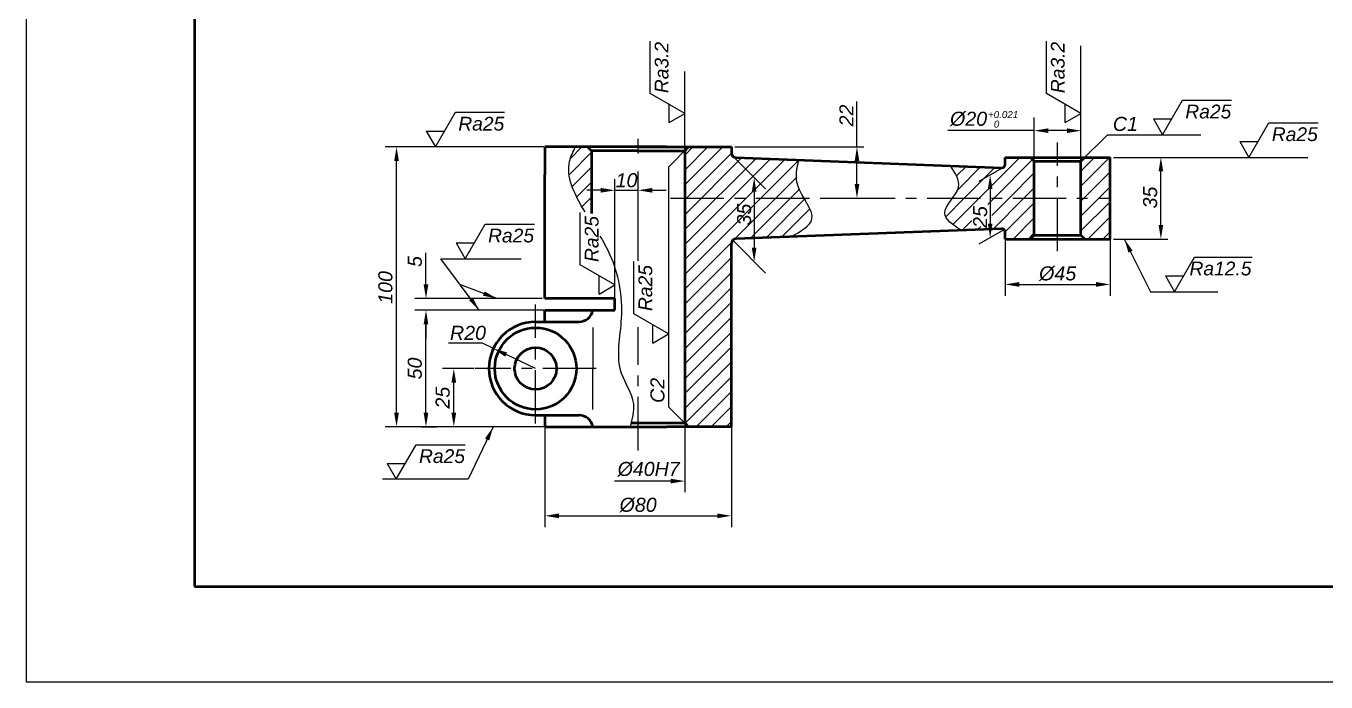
# Model space of a CAD drawing. Header units: millimetres. Extents: x 769 to 2439, y 381 to 1643.
# Drawn here: x 2067.2 to 2298.7, y 720.8 to 837.5 of the extents above; entities that cross this region are included whole.
import ezdxf
from ezdxf.enums import TextEntityAlignment as Align

# ---------------------------------------------------------------- set-up
doc = ezdxf.new("R2010")
doc.units = ezdxf.units.MM
doc.linetypes.add('CENTER', pattern=[50.8, 31.75, -6.35, 6.35, -6.35])
for name, color, linetype in [('7标注层', 7, 'Continuous'), ('ST尺寸', 7, 'Continuous'), ('中心线', 250, 'CENTER'), ('答案细实线', 7, 'Continuous'), ('细实线', 7, 'Continuous')]:
    doc.layers.add(name, color=color, linetype=linetype)
doc.layers.add('粗实线', color=7, linetype='Continuous', lineweight=50)
doc.styles.add('DIM', font='ariali.ttf')
doc.styles.add('样式 1', font='ariali.ttf')
doc.styles.add('汉字', font='gbenor.shx', dxfattribs={"height": 5, "bigfont": 'gbcbig.shx'})
doc.dimstyles.new('ISO-25', dxfattribs={"dimtxt": 2.5, "dimasz": 2.5, "dimexe": 1.25, "dimexo": 0.625, "dimtad": 1, "dimdec": 0, "dimtxsty": '样式 1', "dimcen": 2.5, "dimadec": 0, "dimazin": 0, "dimtfac": 1, "dimtdec": 0, "dimtmove": 0, "dimatfit": 3, "dimfxl": 0, "dimarcsym": 0})
doc.dimstyles.new('PC', dxfattribs={"dimtxt": 2.5, "dimasz": 2.5, "dimexe": 2, "dimexo": 0.0625, "dimgap": 0.5, "dimtad": 1, "dimdec": 0, "dimzin": 0, "dimdsep": 46, "dimtxsty": 'DIM', "dimcen": 0.09, "dimadec": 0, "dimazin": 0, "dimtol": 1, "dimtp": 0.021, "dimtm": 1e-09, "dimtfac": 0.5, "dimtdec": 3, "dimtofl": 0, "dimtmove": 0, "dimatfit": 3, "dimfxl": 0, "dimtolj": 1, "dimtzin": 0, "dimarcsym": 0})
doc.dimstyles.get("Standard").update_dxf_attribs({"dimtxt": 2.5, "dimasz": 2.5, "dimexe": 2, "dimexo": 0.0625, "dimgap": 0.5, "dimtad": 1, "dimdec": 0, "dimzin": 0, "dimdsep": 46, "dimtxsty": 'DIM', "dimcen": 0.09, "dimadec": 0, "dimazin": 0, "dimtfac": 1, "dimtdec": 0, "dimtofl": 0, "dimtmove": 0, "dimatfit": 3, "dimfxl": 0, "dimtolj": 1, "dimtzin": 0, "dimarcsym": 0})
doc.dimstyles.new('副本 (2) Standard水平', dxfattribs={"dimtxt": 2.5, "dimasz": 2.5, "dimexe": 2, "dimexo": 0.2, "dimgap": 0.7, "dimtad": 1, "dimtih": 1, "dimtoh": 1, "dimdec": 0, "dimlfac": 2, "dimzin": 0, "dimdsep": 46, "dimtxsty": '汉字', "dimcen": 0.09, "dimadec": 0, "dimazin": 0, "dimtfac": 1, "dimtdec": 0, "dimtofl": 0, "dimtmove": 0, "dimatfit": 0, "dimfxl": 0, "dimtolj": 1, "dimtzin": 0, "dimarcsym": 0})
doc.dimstyles.new('副本 Standard', dxfattribs={"dimtxt": 2.5, "dimasz": 2.5, "dimexe": 2, "dimexo": 0.2, "dimgap": 0.7, "dimtad": 1, "dimdec": 0, "dimlfac": 2, "dimzin": 0, "dimdsep": 46, "dimtxsty": '汉字', "dimcen": 0.09, "dimadec": 0, "dimazin": 0, "dimtfac": 1, "dimtdec": 0, "dimtofl": 0, "dimtmove": 0, "dimatfit": 0, "dimfxl": 0, "dimtolj": 1, "dimtzin": 0, "dimarcsym": 0})

# ---------------------------------------------------------------- blocks, each defined once
blk = doc.blocks.new('*D188')
at = {"layer": 'Defpoints', "color": 0, "transparency": 16777216}
for p in [(2260.26, 814.11), (2269.31, 814.11), (2260.26, 799.59)]:
    blk.add_point(p, dxfattribs=at)
at = {"layer": '细实线', "color": 0, "lineweight": -2, "transparency": 16777216}
for p, q in [((2260.89, 814.11), (2270.56, 814.11)), ((2269.31, 802.09), (2269.31, 811.61)), ((2260.89, 799.59), (2270.56, 799.59))]:
    blk.add_line(p, q, dxfattribs=at)
at = {"layer": '细实线', "color": 0, "transparency": 16777216}
for points in [[(2268.9, 811.61), (2269.73, 811.61), (2269.31, 814.11)], [(2268.9, 802.09), (2269.73, 802.09), (2269.31, 799.59)]]:
    blk.add_solid(points, dxfattribs=at)
at = {"layer": '细实线', "color": 0, "transparency": 16777216, "insert": (2267.41, 806.97), "char_height": 2.5, "attachment_point": 5, "rotation": 90, "style": 'DIM'}
blk.add_mtext('35', dxfattribs=at)
blk = doc.blocks.new('*D189')
at = {"layer": '7标注层', "color": 0, "lineweight": -2, "transparency": 16777216}
for p, q in [((2146.96, 776.55), (2141.4, 776.55)), ((2143.4, 768.68), (2143.4, 774.05)), ((2159.42, 766.18), (2141.4, 766.18))]:
    blk.add_line(p, q, dxfattribs=at)
at = {"layer": '7标注层', "color": 0, "transparency": 16777216}
for points in [[(2142.98, 774.05), (2143.81, 774.05), (2143.4, 776.55)], [(2142.98, 768.68), (2143.81, 768.68), (2143.4, 766.18)]]:
    blk.add_solid(points, dxfattribs=at)
at = {"layer": 'Defpoints', "color": 0, "transparency": 16777216}
for p in [(2143.4, 776.55), (2147.16, 776.55), (2159.62, 766.18)]:
    blk.add_point(p, dxfattribs=at)
at = {"layer": '7标注层', "color": 0, "transparency": 16777216, "insert": (2141.42, 771.36), "char_height": 2.5, "attachment_point": 5, "rotation": 90, "style": 'DIM'}
blk.add_mtext('\\A1;25', dxfattribs=at)
blk = doc.blocks.new('*D95')
at = {"layer": '7标注层', "color": 0, "lineweight": -2, "transparency": 16777216}
for p, q in [((2159.42, 815.98), (2131.2, 815.98)), ((2133.2, 768.68), (2133.2, 813.48)), ((2159.08, 766.18), (2131.2, 766.18))]:
    blk.add_line(p, q, dxfattribs=at)
at = {"layer": '7标注层', "color": 0, "transparency": 16777216}
for points in [[(2132.78, 813.48), (2133.61, 813.48), (2133.2, 815.98)], [(2132.78, 768.68), (2133.61, 768.68), (2133.2, 766.18)]]:
    blk.add_solid(points, dxfattribs=at)
at = {"layer": 'Defpoints', "color": 0, "transparency": 16777216}
for p in [(2133.2, 815.98), (2159.62, 815.98), (2159.28, 766.18)]:
    blk.add_point(p, dxfattribs=at)
at = {"layer": '7标注层', "color": 0, "transparency": 16777216, "insert": (2131.22, 790.97), "char_height": 2.5, "attachment_point": 5, "rotation": 90, "style": 'DIM'}
blk.add_mtext('\\A1;100', dxfattribs=at)
blk = doc.blocks.new('*D96')
at = {"layer": 'Defpoints', "color": 0, "transparency": 16777216}
for p in [(2192.82, 815.98), (2215.19, 815.98), (2209.53, 806.85)]:
    blk.add_point(p, dxfattribs=at)
at = {"layer": '细实线', "color": 0, "lineweight": -2, "transparency": 16777216}
for p, q in [((2215.19, 815.98), (2215.19, 824.05)), ((2193.45, 815.98), (2216.44, 815.98)), ((2215.19, 809.35), (2215.19, 813.48)), ((2210.16, 806.85), (2216.44, 806.85))]:
    blk.add_line(p, q, dxfattribs=at)
at = {"layer": '细实线', "color": 0, "transparency": 16777216}
for points in [[(2214.78, 813.48), (2215.61, 813.48), (2215.19, 815.98)], [(2214.78, 809.35), (2215.61, 809.35), (2215.19, 806.85)]]:
    blk.add_solid(points, dxfattribs=at)
at = {"layer": '细实线', "color": 0, "transparency": 16777216, "insert": (2213.31, 821.57), "char_height": 2.5, "attachment_point": 5, "rotation": 90, "style": 'DIM'}
blk.add_mtext('22', dxfattribs=at)
blk = doc.blocks.new('*D190')
at = {"layer": '7标注层', "color": 0, "lineweight": -2, "transparency": 16777216}
blk.add_line((2157.96, 776.55), (2152.72, 779.03), dxfattribs=at)
at = {"layer": '7标注层', "color": 0, "transparency": 16777216}
blk.add_solid([(2152.89, 779.41), (2152.54, 778.65), (2150.46, 780.1)], dxfattribs=at)
at = {"layer": 'Defpoints', "color": 0, "transparency": 16777216}
for p in [(2150.46, 780.1), (2157.96, 776.55)]:
    blk.add_point(p, dxfattribs=at)
at = {"layer": '7标注层', "color": 0, "transparency": 16777216, "insert": (2145.92, 782.88), "char_height": 2.5, "attachment_point": 5, "style": 'DIM'}
blk.add_mtext('\\A1;R20', dxfattribs=at)
blk = doc.blocks.new('*D191')
at = {"layer": '7标注层', "color": 0, "lineweight": -2, "transparency": 16777216}
for p, q in [((2159.42, 786.93), (2136.44, 786.93)), ((2138.44, 768.68), (2138.44, 784.43)), ((2137.7, 766.18), (2140.44, 766.18))]:
    blk.add_line(p, q, dxfattribs=at)
at = {"layer": '7标注层', "color": 0, "transparency": 16777216}
for points in [[(2138.02, 784.43), (2138.85, 784.43), (2138.44, 786.93)], [(2138.02, 768.68), (2138.85, 768.68), (2138.44, 766.18)]]:
    blk.add_solid(points, dxfattribs=at)
at = {"layer": 'Defpoints', "color": 0, "transparency": 16777216}
for p in [(2138.44, 786.93), (2159.62, 786.93), (2137.5, 766.18)]:
    blk.add_point(p, dxfattribs=at)
at = {"layer": '7标注层', "color": 0, "transparency": 16777216, "insert": (2136.46, 776.55), "char_height": 2.5, "attachment_point": 5, "rotation": 90, "style": 'DIM'}
blk.add_mtext('\\A1;50', dxfattribs=at)
blk = doc.blocks.new('*D192')
at = {"layer": '7标注层', "color": 0, "lineweight": -2, "transparency": 16777216}
for p, q in [((2138.44, 791.5), (2138.44, 797.16)), ((2150.87, 789), (2136.44, 789)), ((2159.42, 786.93), (2136.44, 786.93)), ((2138.44, 784.43), (2138.44, 781.93))]:
    blk.add_line(p, q, dxfattribs=at)
at = {"layer": '7标注层', "color": 0, "transparency": 16777216}
for points in [[(2138.02, 791.5), (2138.85, 791.5), (2138.44, 789)], [(2138.02, 784.43), (2138.85, 784.43), (2138.44, 786.93)]]:
    blk.add_solid(points, dxfattribs=at)
at = {"layer": 'Defpoints', "color": 0, "transparency": 16777216}
for p in [(2138.44, 789), (2151.07, 789), (2159.62, 786.93)]:
    blk.add_point(p, dxfattribs=at)
at = {"layer": '7标注层', "color": 0, "transparency": 16777216, "insert": (2136.47, 795.58), "char_height": 2.5, "attachment_point": 5, "rotation": 90, "style": 'DIM'}
blk.add_mtext('\\A1;5', dxfattribs=at)
blk = doc.blocks.new('*D97')
at = {"layer": 'Defpoints', "color": 0, "transparency": 16777216}
for p in [(2159.62, 766.18), (2192.82, 766.18), (2192.82, 750.34)]:
    blk.add_point(p, dxfattribs=at)
at = {"layer": 'ST尺寸', "color": 0, "lineweight": -2, "transparency": 16777216}
for p, q in [((2159.62, 766.11), (2159.62, 748.34)), ((2192.82, 766.11), (2192.82, 748.34)), ((2162.12, 750.34), (2190.32, 750.34))]:
    blk.add_line(p, q, dxfattribs=at)
at = {"layer": 'ST尺寸', "color": 0, "transparency": 16777216}
for points in [[(2162.12, 750.76), (2162.12, 749.92), (2159.62, 750.34)], [(2190.32, 750.76), (2190.32, 749.92), (2192.82, 750.34)]]:
    blk.add_solid(points, dxfattribs=at)
at = {"layer": 'ST尺寸', "color": 0, "transparency": 16777216, "insert": (2176.22, 752.26), "char_height": 2.5, "attachment_point": 5, "style": 'DIM'}
blk.add_mtext('\\A1;%%C80', dxfattribs=at)
blk = doc.blocks.new('*D203')
at = {"layer": 'Defpoints', "color": 0, "transparency": 16777216}
for p in [(2176.22, 808.26), (2176.22, 795.73), (2172.07, 789)]:
    blk.add_point(p, dxfattribs=at)
at = {"layer": '中心线', "color": 0, "lineweight": -2, "transparency": 16777216}
for p, q in [((2169.57, 808.26), (2167.07, 808.26)), ((2172.07, 789.06), (2172.07, 810.26)), ((2176.22, 795.79), (2176.22, 810.26)), ((2178.72, 808.26), (2181.22, 808.26))]:
    blk.add_line(p, q, dxfattribs=at)
at = {"layer": '中心线', "color": 0, "transparency": 16777216}
for points in [[(2169.57, 808.67), (2169.57, 807.84), (2172.07, 808.26)], [(2178.72, 808.67), (2178.72, 807.84), (2176.22, 808.26)]]:
    blk.add_solid(points, dxfattribs=at)
at = {"layer": '中心线', "color": 0, "transparency": 16777216, "insert": (2174.15, 810.03), "char_height": 2.5, "attachment_point": 5, "style": 'DIM'}
blk.add_mtext('\\A1;10', dxfattribs=at)
blk = doc.blocks.new('*D204')
at = {"layer": 'Defpoints', "color": 0, "transparency": 16777216}
for p in [(2193.05, 814.33), (2193.05, 799.36), (2196.88, 795.54)]:
    blk.add_point(p, dxfattribs=at)
at = {"layer": 'ST尺寸', "color": 0, "lineweight": -2, "transparency": 16777216}
for p, q in [((2193.12, 814.27), (2198.88, 808.51)), ((2196.88, 808.01), (2196.88, 798.04)), ((2193.12, 799.3), (2198.88, 793.54))]:
    blk.add_line(p, q, dxfattribs=at)
at = {"layer": 'ST尺寸', "color": 0, "transparency": 16777216}
for points in [[(2196.46, 808.01), (2197.29, 808.01), (2196.88, 810.51)], [(2196.46, 798.04), (2197.29, 798.04), (2196.88, 795.54)]]:
    blk.add_solid(points, dxfattribs=at)
at = {"layer": 'ST尺寸', "color": 0, "transparency": 16777216, "insert": (2195.1, 803.93), "char_height": 2.5, "attachment_point": 5, "rotation": 90, "style": 'DIM'}
blk.add_mtext('\\A1;35', dxfattribs=at)
blk = doc.blocks.new('*D205')
at = {"layer": 'Defpoints', "color": 0, "transparency": 16777216}
for p in [(2241.41, 812.43), (2241.41, 801.26), (2238.91, 799.82)]:
    blk.add_point(p, dxfattribs=at)
at = {"layer": 'ST尺寸', "color": 0, "lineweight": -2, "transparency": 16777216}
for p, q in [((2241.34, 812.4), (2236.91, 809.84)), ((2238.91, 808.49), (2238.91, 802.32)), ((2241.34, 801.23), (2236.91, 798.67))]:
    blk.add_line(p, q, dxfattribs=at)
at = {"layer": 'ST尺寸', "color": 0, "transparency": 16777216}
for points in [[(2238.5, 808.49), (2239.33, 808.49), (2238.91, 810.99)], [(2238.5, 802.32), (2239.33, 802.32), (2238.91, 799.82)]]:
    blk.add_solid(points, dxfattribs=at)
at = {"layer": 'ST尺寸', "color": 0, "transparency": 16777216, "insert": (2237.14, 803.5), "char_height": 2.5, "attachment_point": 5, "rotation": 90, "style": 'DIM'}
blk.add_mtext('\\A1;25', dxfattribs=at)
blk = doc.blocks.new('*D206')
at = {"layer": 'Defpoints', "color": 0, "transparency": 16777216}
for p in [(2241.59, 799.59), (2260.26, 799.59), (2260.26, 791.51)]:
    blk.add_point(p, dxfattribs=at)
at = {"layer": 'ST尺寸', "color": 0, "lineweight": -2, "transparency": 16777216}
for p, q in [((2241.59, 799.52), (2241.59, 789.51)), ((2260.26, 799.52), (2260.26, 789.51)), ((2244.09, 791.51), (2257.76, 791.51))]:
    blk.add_line(p, q, dxfattribs=at)
at = {"layer": 'ST尺寸', "color": 0, "transparency": 16777216}
for points in [[(2244.09, 791.93), (2244.09, 791.09), (2241.59, 791.51)], [(2257.76, 791.93), (2257.76, 791.09), (2260.26, 791.51)]]:
    blk.add_solid(points, dxfattribs=at)
at = {"layer": 'ST尺寸', "color": 0, "transparency": 16777216, "insert": (2250.93, 793.43), "char_height": 2.5, "attachment_point": 5, "style": 'DIM'}
blk.add_mtext('\\A1;%%C45', dxfattribs=at)

msp = doc.modelspace()

# ---------------------------------------------------------------- hatches: boundary and pattern name
at = {"layer": 'ST尺寸'}
h = msp.add_hatch(dxfattribs=at)
h.set_pattern_fill('ANSI31', color=256, scale=15, style=0)
h.set_pattern_definition([(45, (1338.7997, 1055.9675), (-1.3258252, 1.3258252), [])])
edge = h.paths.add_edge_path()
edge.add_spline(control_points=[(2205.754, 806.848), (2205.306, 807.6), (2204.027, 809.876), (2204.5, 812.151), (2204.811, 813.652)], knot_values=[9.0955402, 9.0955402, 9.0955402, 9.0955402, 11.4208392, 15.9271443, 15.9271443, 15.9271443, 15.9271443], degree=3, periodic=0)
edge.add_line((2204.811, 813.652), (2193.62, 814.081))
edge.add_arc((2193.652, 814.91), 0.83, 180, 267.80675, ccw=False)
edge.add_line((2192.822, 814.91), (2192.822, 815.979))
edge.add_line((2192.822, 815.979), (2185.21, 815.979))
edge.add_line((2185.21, 815.979), (2184.521, 815.29))
edge.add_line((2184.521, 815.29), (2184.521, 806.848))
edge.add_line((2184.521, 806.848), (2205.754, 806.848))
edge = h.paths.add_edge_path()
edge.add_line((2184.521, 766.175), (2192.822, 766.175))
edge.add_line((2192.822, 766.175), (2192.822, 798.786))
edge.add_arc((2193.652, 798.786), 0.83, 92.19325, 180, ccw=False)
edge.add_line((2193.62, 799.616), (2203.415, 799.991))
edge.add_spline(control_points=[(2203.415, 799.991), (2205.161, 800.949), (2208.392, 802.722), (2206.558, 805.498), (2205.754, 806.848)], knot_values=[0, 0, 0, 0, 4.916231, 9.0955402, 9.0955402, 9.0955402, 9.0955402], degree=3, periodic=0)
edge.add_line((2205.754, 806.848), (2184.521, 806.848))
edge.add_line((2184.521, 806.848), (2184.521, 766.175))
h.paths.add_polyline_path([(2193.238, 802.104), (2193.238, 807.104), (2197.041, 807.104), (2197.041, 802.104)], flags=9)

# ---------------------------------------------------------------- linework, layer by layer
at = {"layer": '7标注层'}
for p, q in [((2178.361, 825.488), (2178.361, 834.82)), ((2248.916, 825.488), (2248.916, 834.82)), ((2184.521, 821.931), (2178.361, 825.488)), ((2255.076, 821.931), (2248.916, 825.488)), ((2269.586, 818.147), (2273.142, 824.307)), ((2273.142, 824.307), (2281.908, 824.307)), ((2140.116, 815.979), (2143.672, 822.139)), ((2143.672, 822.139), (2152.439, 822.139)), ((2181.721, 820.315), (2181.721, 823.548)), ((2181.721, 820.315), (2184.521, 821.931)), ((2252.276, 820.315), (2252.276, 823.548)), ((2252.276, 820.315), (2255.076, 821.931)), ((2267.969, 820.947), (2269.586, 818.147)), ((2267.969, 820.947), (2271.202, 820.947)), ((2284.989, 814.111), (2288.545, 820.271)), ((2288.545, 820.271), (2297.311, 820.271)), ((2138.499, 818.779), (2140.116, 815.979)), ((2138.499, 818.779), (2141.732, 818.779)), ((2283.372, 816.911), (2284.989, 814.111)), ((2283.372, 816.911), (2286.605, 816.911)), ((2165.91, 794.974), (2165.91, 804.306)), ((2145.417, 796.082), (2148.974, 802.242)), ((2148.974, 802.242), (2157.74, 802.242)), ((2143.8, 798.882), (2145.417, 796.082)), ((2143.8, 798.882), (2147.034, 798.882)), ((2271.756, 790.218), (2275.313, 796.378)), ((2275.313, 796.378), (2285.593, 796.378)), ((2172.07, 791.417), (2165.91, 794.974)), ((2175.47, 786.25), (2175.47, 795.583)), ((2169.27, 789.801), (2169.27, 793.034)), ((2270.14, 793.018), (2271.756, 790.218)), ((2270.14, 793.018), (2273.373, 793.018)), ((2169.27, 789.801), (2172.07, 791.417)), ((2181.63, 782.694), (2175.47, 786.25)), ((2178.83, 781.077), (2178.83, 784.31)), ((2178.83, 781.077), (2181.63, 782.694)), ((2133.122, 756.837), (2136.678, 762.997)), ((2136.678, 762.997), (2145.445, 762.997)), ((2131.505, 759.637), (2133.122, 756.837)), ((2131.505, 759.637), (2134.739, 759.637))]:
    msp.add_line(p, q, dxfattribs=at)
at = {"layer": 'ST尺寸'}
for p, q in [((2255.076, 813.484), (2255.076, 833.975)), ((2184.521, 815.29), (2184.521, 829.381)), ((2246.775, 813.484), (2246.775, 821.194)), ((2246.775, 818.868), (2231.401, 818.868)), ((2252.576, 818.868), (2249.275, 818.868)), ((2255.076, 813.422), (2259.801, 818.147)), ((2259.801, 818.147), (2276.401, 818.147)), ((2185.21, 815.979), (2181.63, 812.399)), ((2270.563, 814.111), (2295.468, 814.111)), ((2181.63, 812.399), (2181.63, 769.755)), ((2172.07, 808.258), (2176.22, 808.258)), ((2148.499, 781.078), (2142.431, 781.078)), ((2150.455, 780.1), (2148.499, 781.078)), ((2185.21, 766.175), (2181.63, 769.755)), ((2184.521, 766.801), (2184.521, 754.522)), ((2182.021, 756.522), (2172.017, 756.522))]:
    msp.add_line(p, q, dxfattribs=at)
for points in [[(2249.275, 819.284), (2249.275, 818.451), (2246.775, 818.868)], [(2252.576, 819.284), (2252.576, 818.451), (2255.076, 818.868)], [(2182.021, 756.939), (2182.021, 756.106), (2184.521, 756.522)]]:
    msp.add_solid(points, dxfattribs=at)
at = {"layer": '中心线', "ltscale": 0.5}
msp.add_line((2176.22, 795.73), (2176.22, 817.397), dxfattribs=at)
at = {"layer": '中心线', "ltscale": 0.3}
for p, q in [((2250.925, 797.399), (2250.925, 816.781)), ((2181.969, 806.848), (2260.264, 806.848)), ((2157.959, 766.745), (2157.959, 787.948)), ((2176.22, 761.97), (2176.22, 783.9)), ((2168.762, 776.551), (2147.157, 776.551))]:
    msp.add_line(p, q, dxfattribs=at)
at = {"layer": '答案细实线'}
for p, q in [((2067.211, 985.782), (2067.211, 720.782)), ((2168.149, 783.825), (2168.149, 776.551)), ((2168.149, 769.276), (2168.149, 776.551)), ((2067.211, 720.782), (2439.211, 720.782))]:
    msp.add_line(p, q, dxfattribs=at)
at = {"layer": '粗实线'}
for p, q in [((2097.211, 965.782), (2097.211, 737.782)), ((2181.257, 815.979), (2159.619, 815.979)), ((2159.619, 815.979), (2159.619, 811.042)), ((2167.92, 815.29), (2167.231, 815.979)), ((2176.22, 815.29), (2167.92, 815.29)), ((2167.92, 815.29), (2167.92, 804.103)), ((2176.22, 815.979), (2192.822, 815.979)), ((2176.22, 815.29), (2184.521, 815.29)), ((2184.521, 815.29), (2185.21, 815.979)), ((2184.521, 815.29), (2184.521, 766.864)), ((2192.822, 815.979), (2192.822, 814.91)), ((2193.62, 814.081), (2240.972, 812.267)), ((2241.587, 814.111), (2260.264, 814.111)), ((2241.587, 812.86), (2241.587, 814.111)), ((2246.775, 813.422), (2246.086, 814.111)), ((2246.775, 813.422), (2255.076, 813.422)), ((2246.775, 800.275), (2246.775, 813.422)), ((2255.076, 813.422), (2255.765, 814.111)), ((2255.076, 800.275), (2255.076, 813.422)), ((2260.264, 799.585), (2260.264, 814.111)), ((2159.619, 789.002), (2159.619, 811.042)), ((2240.972, 801.429), (2193.62, 799.616)), ((2192.822, 766.175), (2192.822, 798.786)), ((2241.587, 799.585), (2241.587, 800.837)), ((2241.587, 799.585), (2260.264, 799.585)), ((2246.775, 800.275), (2246.086, 799.585)), ((2246.775, 800.275), (2255.076, 800.275)), ((2255.076, 800.275), (2255.765, 799.585)), ((2172.07, 789.002), (2159.619, 789.002)), ((2172.07, 786.927), (2172.07, 789.002)), ((2172.07, 786.927), (2172.07, 789.002)), ((2157.959, 784.851), (2165.693, 784.851)), ((2159.619, 784.851), (2159.619, 786.927)), ((2159.619, 786.927), (2172.07, 786.927)), ((2157.959, 768.25), (2165.693, 768.25)), ((2157.959, 768.25), (2159.619, 768.25)), ((2159.619, 768.25), (2159.619, 766.175)), ((2175.019, 766.864), (2184.521, 766.864)), ((2184.521, 766.864), (2185.21, 766.175)), ((2159.619, 766.175), (2181.337, 766.175)), ((2192.822, 766.175), (2181.337, 766.175)), ((2097.211, 737.782), (2422.211, 737.782))]:
    msp.add_line(p, q, dxfattribs=at)
for radius in [7.263, 3.735]:
    msp.add_circle((2157.959, 776.551), radius, dxfattribs=at)
for centre, radius, start, end in [((2193.652, 814.91), 0.83, 180, 267.80675), ((2240.994, 812.86), 0.593, 267.80675, 0), ((2240.994, 800.837), 0.593, 360, 92.19325), ((2193.652, 798.786), 0.83, 92.19325, 180), ((2157.959, 776.551), 8.301, 90, 270), ((2165.693, 787.342), 2.49, 270, 350.40593), ((2165.693, 765.76), 2.49, 9.59407, 90)]:
    msp.add_arc(centre, radius, start, end, dxfattribs=at)
at = {"layer": '细实线'}
for p, q in [((2163.928, 811.038), (2167.92, 815.03)), ((2164.163, 813.936), (2166.206, 815.979)), ((2231.935, 812.491), (2232.053, 812.609)), ((2236.941, 806.848), (2244.204, 814.111)), ((2239.603, 806.848), (2246.476, 813.721)), ((2255.076, 809.009), (2260.178, 814.111)), ((2255.076, 811.672), (2257.515, 814.111)), ((2164.468, 808.916), (2167.92, 812.368)), ((2232.924, 810.818), (2234.617, 812.51)), ((2233.129, 808.36), (2237.181, 812.412)), ((2234.279, 806.848), (2239.745, 812.314)), ((2242.266, 806.848), (2246.775, 811.358)), ((2255.577, 806.848), (2260.264, 811.535)), ((2165.272, 807.058), (2167.92, 809.706)), ((2244.928, 806.848), (2246.775, 808.695)), ((2258.239, 806.848), (2260.264, 808.873)), ((2166.208, 805.332), (2167.92, 807.044)), ((2230.993, 803.562), (2234.279, 806.848)), ((2232.261, 802.167), (2236.941, 806.848)), ((2238.501, 805.745), (2239.603, 806.848)), ((2239.213, 803.795), (2242.266, 806.848)), ((2239.451, 801.371), (2244.928, 806.848)), ((2241.587, 800.845), (2246.775, 806.033)), ((2255.076, 803.685), (2258.239, 806.848)), ((2255.076, 806.347), (2255.577, 806.848)), ((2255.076, 801.023), (2260.264, 806.211)), ((2242.989, 799.585), (2246.775, 803.371)), ((2256.3, 799.585), (2260.264, 803.548)), ((2233.914, 801.159), (2235.668, 802.913)), ((2236.682, 801.265), (2237.263, 801.846)), ((2245.651, 799.585), (2246.775, 800.709)), ((2258.962, 799.585), (2260.264, 800.886)), ((2159.138, 789.002), (2151.069, 789.002)), ((2159.138, 786.927), (2145.735, 786.927)), ((2142.24, 766.175), (2137.496, 766.175))]:
    msp.add_line(p, q, dxfattribs=at)
for points, knots in [([(2166.764, 804.397), (2166.618, 804.638), (2164.929, 807.463), (2162.926, 811.648), (2164.635, 815.128), (2165.053, 815.979)], [40.1138117, 40.1138117, 40.1138117, 40.1138117, 40.9230468, 49.5160813, 52.2941322, 52.2941322, 52.2941322, 52.2941322]), ([(2174.834, 766.175), (2175.213, 767.564), (2176.126, 770.906), (2171.703, 776.76), (2174.106, 786.081), (2172.514, 794.709), (2170.085, 799.052), (2169.436, 800.126)], [0, 0, 0, 0, 4.141321, 9.9694394, 19.7658119, 31.3013482, 35.1252198, 35.1252198, 35.1252198, 35.1252198])]:
    msp.add_open_spline(points, degree=3, knots=knots, dxfattribs=at)
for points in [[(2203.415, 799.991), (2207.174, 803.159), (2204.639, 809.149), (2204.811, 813.652)], [(2233.684, 801.15), (2230.837, 804.168), (2233.271, 808.839), (2231.852, 812.616)]]:
    msp.add_spline(points, degree=3, dxfattribs=at)

# ---------------------------------------------------------------- texts
at = {"layer": '7标注层', "ltscale": 0.6, "style": 'DIM'}
for s, p in [('Ra3.2', (2180.396, 830.102)), ('Ra3.2', (2250.95, 830.102)), ('Ra25', (2167.945, 799.588)), ('Ra25', (2177.504, 790.865))]:
    msp.add_text(s, height=2.45, rotation=90, dxfattribs=at).set_placement(p, align=Align.MIDDLE_CENTER)
for s, p in [('Ra25', (2277.757, 822.272)), ('Ra25', (2148.287, 820.104)), ('Ra25', (2293.159, 818.237)), ('Ra25', (2153.588, 800.207)), ('Ra12.5', (2279.927, 794.343)), ('Ra25', (2141.293, 760.963))]:
    msp.add_text(s, height=2.45, dxfattribs=at).set_placement(p, align=Align.MIDDLE_CENTER)
at = {"layer": 'ST尺寸', "style": 'DIM'}
for s, height, p in [('%%C20', 2.5, (2231.765, 819.738)), ('+0.021', 1.25, (2238.519, 821.105)), ('  0', 1.25, (2238.595, 819.412)), ('C1', 2.5, (2260.766, 818.812))]:
    msp.add_text(s, height=height, dxfattribs=at).set_placement(p)
msp.add_text('C2', height=2.5, rotation=90, dxfattribs=at).set_placement((2180.905, 770.429))
at = {"layer": 'ST尺寸', "insert": (2178.093, 758.635), "char_height": 2.5, "attachment_point": 5, "style": 'DIM'}
msp.add_mtext('\\A1;%%C40H7', dxfattribs=at)

# ---------------------------------------------------------------- dimensions: what is measured, and where the dimension line sits
at = {"layer": '7标注层'}
dim = msp.add_linear_dim(base=(2133.195, 815.979), p1=(2159.282, 766.175), p2=(2159.619, 815.979), angle=90, text='100', dimstyle='副本 Standard', override={"dimtxsty": 'DIM'}, dxfattribs=at)
dim.commit()
dim.dimension.update_dxf_attribs({"geometry": '*D95', "text_midpoint": (2133.195, 790.965), "dimtype": 160})
for base, p1, p2, text, picture, middle in [((2138.437, 789.002), (2159.619, 786.927), (2151.069, 789.002), '5', '*D192', (2136.465, 795.58)), ((2138.437, 786.927), (2137.496, 766.175), (2159.619, 786.927), '50', '*D191', (2136.46, 776.551)), ((2143.395, 776.551), (2159.619, 766.175), (2147.157, 776.551), '25', '*D189', (2141.419, 771.363))]:
    dim = msp.add_linear_dim(base=base, p1=p1, p2=p2, angle=90, text=text, dimstyle='副本 Standard', override={"dimtxsty": 'DIM'}, dxfattribs=at)
    dim.commit()
    dim.dimension.update_dxf_attribs({"geometry": picture, "text_midpoint": middle})
dim = msp.add_radius_dim(center=(2157.959, 776.551), mpoint=(2150.455, 780.1), text='R20', dimstyle='副本 (2) Standard水平', override={"dimtxsty": 'DIM', "dimtmove": 2}, dxfattribs=at)
dim.commit()
dim.dimension.update_dxf_attribs({"geometry": '*D190', "text_midpoint": (2145.919, 782.884), "dimtype": 164})
at = {"layer": 'ST尺寸'}
for base, p1, p2, text, picture, middle in [((2196.877, 795.539), (2193.054, 814.334), (2193.054, 799.362), '35', '*D204', (2196.877, 803.927)), ((2238.913, 799.825), (2241.406, 812.432), (2241.406, 801.264), '25', '*D205', (2238.913, 803.495))]:
    dim = msp.add_linear_dim(base=base, p1=p1, p2=p2, angle=270, text=text, dimstyle='Standard', dxfattribs=at)
    dim.commit()
    dim.dimension.update_dxf_attribs({"geometry": picture, "text_midpoint": middle, "dimtype": 161})
for base, p1, p2, text, picture, middle in [((2260.264, 791.512), (2241.587, 799.585), (2260.264, 799.585), '%%C45', '*D206', (2250.925, 793.435)), ((2192.822, 750.339), (2159.619, 766.175), (2192.822, 766.175), '%%C80', '*D97', (2176.22, 752.262))]:
    dim = msp.add_linear_dim(base=base, p1=p1, p2=p2, text=text, dimstyle='Standard', dxfattribs=at)
    dim.commit()
    dim.dimension.update_dxf_attribs({"geometry": picture, "text_midpoint": middle})
at = {"layer": '中心线', "ltscale": 0.3}
dim = msp.add_linear_dim(base=(2176.22, 808.258), p1=(2172.07, 789.002), p2=(2176.22, 795.73), text='10', dimstyle='Standard', dxfattribs=at)
dim.commit()
dim.dimension.update_dxf_attribs({"geometry": '*D203', "text_midpoint": (2174.145, 808.258), "dimtype": 160})
at = {"layer": '细实线'}
for base, p1, p2, text, picture, middle in [((2215.194, 815.979), (2209.531, 806.848), (2192.822, 815.979), '22', '*D96', (2215.194, 821.573)), ((2269.313, 814.111), (2260.264, 799.585), (2260.264, 814.111), '35', '*D188', (2269.313, 806.973))]:
    dim = msp.add_linear_dim(base=base, p1=p1, p2=p2, angle=90, text=text, dimstyle='ISO-25', override={"dimtxsty": 'DIM'}, dxfattribs=at)
    dim.commit()
    dim.dimension.update_dxf_attribs({"geometry": picture, "text_midpoint": middle, "dimtype": 160})

# ---------------------------------------------------------------- leaders
at = {"layer": 'ST尺寸'}
for points in [[(2262.801, 799.585), (2267.438, 790.218), (2279.476, 790.218)], [(2147.928, 786.927), (2141.057, 796.082), (2155.411, 796.082)], [(2151.069, 789.002), (2144.493, 791.504)], [(2150.407, 766.175), (2145.961, 756.837), (2130.715, 756.837)]]:
    msp.add_leader(points, dimstyle='PC', override={"dimgap": 0.5, "dimtad": 0}, dxfattribs=at)

doc.saveas('drawing.dxf')
